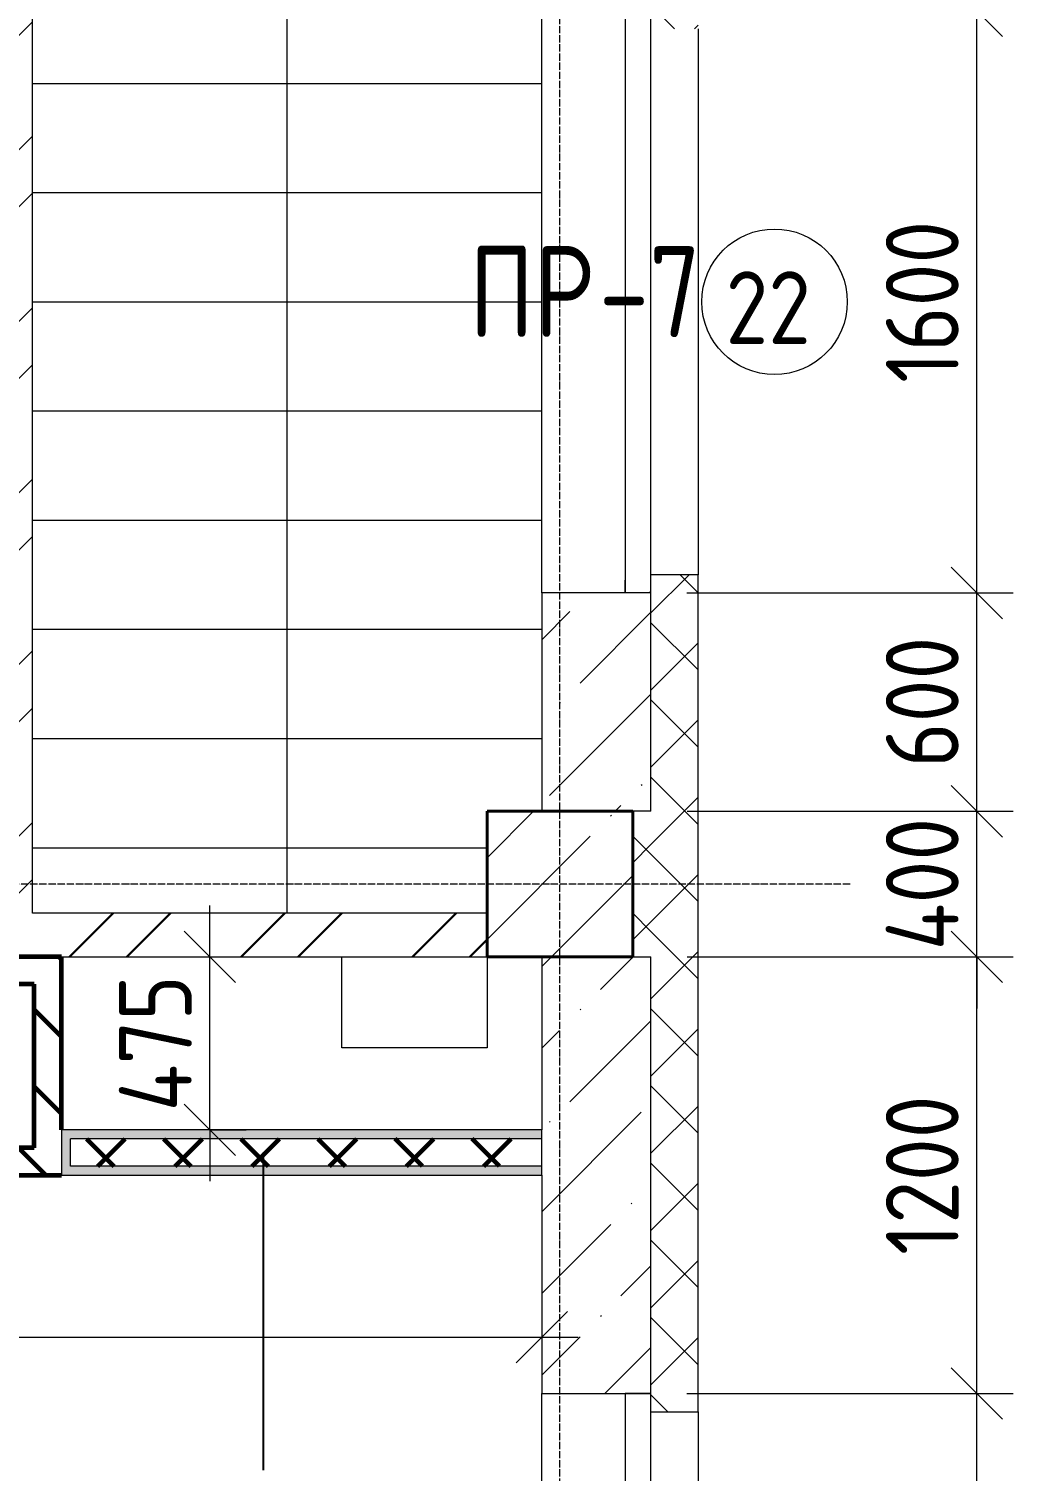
# Model space of a CAD drawing. Header units: millimetres. Extents: x -60946 to 138510, y -262288 to 24501.
# Drawn here: x 61424 to 64130, y -47073 to -43110 of the extents above; entities that cross this region are included whole.
import ezdxf

# ---------------------------------------------------------------- set-up
doc = ezdxf.new("R2010")
doc.units = ezdxf.units.MM
doc.linetypes.add('ADSK_Линия сетки', pattern=[25, 20, -2.5, 0, -2.5])
for name, color, linetype, lineweight in [('2)Тип-2', 3, 'Continuous', 60), ('2)Тип-7', 4, 'Continuous', 60), ('_ Окна', 7, 'Continuous', 18), ('Лестницы', 7, 'Continuous', 9), ('Марки', 7, 'Continuous', 20), ('Марки окон', 7, 'Continuous', 20), ('Несущие колонны', 7, 'Continuous', 18), ('Окна', 7, 'Continuous', 9), ('Оси', 7, 'Continuous', 9), ('Перекрытие', 7, 'Continuous', 18), ('Размеры', 7, 'Continuous', 9), ('Стены внутренние', 7, 'Continuous', 18), ('Стены наружные', 7, 'Continuous', 18), ('Стены несущие', 7, 'Continuous', 30), ('Стены отделка', 7, 'Continuous', 30), ('Стены штриховка', 7, 'Continuous', 9), ('Стрелки вверх', 7, 'Continuous', 18)]:
    doc.layers.add(name, color=color, linetype=linetype, lineweight=lineweight)
doc.styles.add('GOST Common_2', font='', dxfattribs={"width": 0.9, "height": 250})
doc.styles.add('GOST Common_3', font='', dxfattribs={"width": 0.9, "height": 200})
doc.styles.add('GOST Common_5', font='', dxfattribs={"width": 0.85, "height": 250})
doc.styles.get('GOST Common_2').set_extended_font_data('GOST Common')
doc.styles.get('GOST Common_3').set_extended_font_data('GOST Common')
doc.styles.get('GOST Common_5').set_extended_font_data('GOST Common')
doc.dimstyles.new('ADSK_Основной_2_0', dxfattribs={"dimscale": 304.8, "dimtxt": 201.142999, "dimasz": 0.463911, "dimexe": 0.328084, "dimexo": 0.328084, "dimgap": 0.164042, "dimtad": 1, "dimdec": 3, "dimrnd": 0.001, "dimdsep": 46, "dimtxsty": 'GOST Common_3', "dimblk1": 'OBLIQUE', "dimblk2": 'OBLIQUE', "dimsah": 1, "dimcen": 0.09, "dimdle": 0.328084, "dimazin": 2, "dimtfac": 1, "dimtdec": 4, "dimtix": 1, "dimtmove": 0, "dimatfit": 3, "dimfxl": 1, "dimtvp": 1, "dimtolj": 1, "dimtzin": 0, "dimlwd": 20, "dimlwe": 20, "dimarcsym": 2})
doc.dimstyles.new('ADSK_Основной_2_0_2', dxfattribs={"dimscale": 304.8, "dimtxt": 201.142999, "dimasz": 0.463911, "dimexe": 0.328084, "dimexo": 0.328084, "dimgap": 0.164042, "dimtad": 1, "dimdec": 3, "dimrnd": 0.001, "dimdsep": 46, "dimtxsty": 'GOST Common_3', "dimblk1": 'OBLIQUE', "dimblk2": 'OBLIQUE', "dimsah": 1, "dimcen": 0.09, "dimdle": 0.328084, "dimazin": 2, "dimtfac": 1, "dimtdec": 4, "dimtix": 1, "dimtmove": 0, "dimatfit": 3, "dimfxl": 1, "dimtvp": 1, "dimtolj": 1, "dimtzin": 0, "dimlwd": 20, "dimlwe": 20, "dimarcsym": 2})
pattern_1 = [(45, (1283.93, -48864.63), (-106.066, 106.066), []), (135, (1283.93, -48864.63), (-106.066, -106.066), [])]
pattern_2 = [(45, (1283.93, -48864.63), (-235.7317, 235.7317), []), (45, (1441.1, -48864.63), (-235.7317, 235.7317), [])]
pattern_3 = [(315, (1283.93, -48864.63), (106.066, 106.066), [])]

# ---------------------------------------------------------------- blocks, each defined once
blk = doc.blocks.new('ADSK_КолоннаЖБ_Прямоугольная - 400x400 мм-1807143-Кладочный план 1-го этажа')
at = {"layer": 'Несущие колонны', "lineweight": 40}
for p, q in [((-200, 200), (200, 200)), ((-200, -200), (-200, 200)), ((200, 200), (200, -200)), ((200, -200), (-200, -200))]:
    blk.add_line(p, q, dxfattribs=at)
blk = doc.blocks.new('ОКНО L03 _2СТ_RS - ОК-1_1600х2000h_противоударное-3556409-Кладочный план 1-го этажа')
at = {"layer": '_ Окна'}
for p, q in [((-838.1, 149), (761.9, 149)), ((-838.1, 149), (-838.1, 79)), ((-838.1, 149), (-833.1, 149)), ((761.9, 149), (756.9, 149)), ((761.9, 149), (761.9, 79)), ((-838.1, 79), (761.9, 79)), ((-838.1, 79), (-803.1, 79)), ((761.9, 79), (726.9, 79))]:
    blk.add_line(p, q, dxfattribs=at)
blk = doc.blocks.new('_Oblique')
at = {"color": 0, "linetype": 'ByBlock', "lineweight": -2}
blk.add_line((-0.5, -0.5), (0.5, 0.5), dxfattribs=at)
blk = doc.blocks.new('*D4263')
at = {"layer": 'Defpoints', "color": 0, "transparency": 16777216}
for p in [(63132.9, -46859.7), (64029.9, -46859.7), (63132.9, -48459.7)]:
    blk.add_point(p, dxfattribs=at)
at = {"layer": 'Размеры', "color": 0, "lineweight": 20, "transparency": 16777216}
for p, q in [((64029.9, -48559.7), (64029.9, -46759.7)), ((63232.9, -46859.7), (64129.9, -46859.7)), ((63232.9, -48459.7), (64129.9, -48459.7))]:
    blk.add_line(p, q, dxfattribs=at)
at = {"layer": 'Размеры', "color": 0, "lineweight": 20, "transparency": 16777216, "xscale": 141.4, "yscale": 141.4, "zscale": 141.4}
for p, rotation in [((64029.9, -46859.7), 90), ((64029.9, -48459.7), 270)]:
    blk.add_blockref('_Oblique', p, dxfattribs=dict(at, rotation=rotation))
at = {"layer": 'Размеры', "color": 0, "lineweight": 9, "transparency": 16777216, "insert": (63879.9, -47659.7), "char_height": 200, "width": 560.473, "attachment_point": 5, "rotation": 90, "style": 'GOST Common_3'}
blk.add_mtext('\\A1;1600', dxfattribs=at)
blk = doc.blocks.new('*D4264')
at = {"layer": 'Defpoints', "color": 0, "transparency": 16777216}
for p in [(63133.9, -45659.7), (64029.9, -45659.7), (63132.9, -46859.7)]:
    blk.add_point(p, dxfattribs=at)
at = {"layer": 'Размеры', "color": 0, "lineweight": 20, "transparency": 16777216}
for p, q in [((64029.9, -46959.7), (64029.9, -45559.7)), ((63233.9, -45659.7), (64129.9, -45659.7)), ((63232.9, -46859.7), (64129.9, -46859.7))]:
    blk.add_line(p, q, dxfattribs=at)
at = {"layer": 'Размеры', "color": 0, "lineweight": 20, "transparency": 16777216, "xscale": 141.4, "yscale": 141.4, "zscale": 141.4}
for p, rotation in [((64029.9, -45659.7), 90), ((64029.9, -46859.7), 270)]:
    blk.add_blockref('_Oblique', p, dxfattribs=dict(at, rotation=rotation))
at = {"layer": 'Размеры', "color": 0, "lineweight": 9, "transparency": 16777216, "insert": (63879.9, -46259.7), "char_height": 200, "width": 560.473, "attachment_point": 5, "rotation": 90, "style": 'GOST Common_3'}
blk.add_mtext('\\A1;1200', dxfattribs=at)
blk = doc.blocks.new('*D4265')
at = {"layer": 'Defpoints', "color": 0, "transparency": 16777216}
for p in [(63133.9, -45259.7), (64029.9, -45259.7), (63133.9, -45659.7)]:
    blk.add_point(p, dxfattribs=at)
at = {"layer": 'Размеры', "color": 0, "lineweight": 20, "transparency": 16777216}
for p, q in [((64029.9, -45259.7), (64029.9, -45118.3)), ((63233.9, -45259.7), (64129.9, -45259.7)), ((64029.9, -45659.7), (64029.9, -45259.7)), ((63233.9, -45659.7), (64129.9, -45659.7)), ((64029.9, -45659.7), (64029.9, -45801.1))]:
    blk.add_line(p, q, dxfattribs=at)
at = {"layer": 'Размеры', "color": 0, "lineweight": 20, "transparency": 16777216, "xscale": 141.4, "yscale": 141.4, "zscale": 141.4}
for p, rotation in [((64029.9, -45259.7), 270), ((64029.9, -45659.7), 90)]:
    blk.add_blockref('_Oblique', p, dxfattribs=dict(at, rotation=rotation))
at = {"layer": 'Размеры', "color": 0, "lineweight": 9, "transparency": 16777216, "insert": (63879.9, -45459.7), "char_height": 200, "width": 474.561, "attachment_point": 5, "rotation": 90, "style": 'GOST Common_3'}
blk.add_mtext('\\A1;400', dxfattribs=at)
blk = doc.blocks.new('*D4266')
at = {"layer": 'Defpoints', "color": 0, "transparency": 16777216}
for p in [(63132.9, -44659.7), (64029.9, -44659.7), (63133.9, -45259.7)]:
    blk.add_point(p, dxfattribs=at)
at = {"layer": 'Размеры', "color": 0, "lineweight": 20, "transparency": 16777216}
for p, q in [((64029.9, -45359.7), (64029.9, -44559.7)), ((63232.9, -44659.7), (64129.9, -44659.7)), ((63233.9, -45259.7), (64129.9, -45259.7))]:
    blk.add_line(p, q, dxfattribs=at)
at = {"layer": 'Размеры', "color": 0, "lineweight": 20, "transparency": 16777216, "xscale": 141.4, "yscale": 141.4, "zscale": 141.4}
for p, rotation in [((64029.9, -44659.7), 90), ((64029.9, -45259.7), 270)]:
    blk.add_blockref('_Oblique', p, dxfattribs=dict(at, rotation=rotation))
at = {"layer": 'Размеры', "color": 0, "lineweight": 9, "transparency": 16777216, "insert": (63879.9, -44959.7), "char_height": 200, "width": 454.106, "attachment_point": 5, "rotation": 90, "style": 'GOST Common_3'}
blk.add_mtext('\\A1;600', dxfattribs=at)
blk = doc.blocks.new('*D4267')
at = {"layer": 'Defpoints', "color": 0, "transparency": 16777216}
for p in [(63132.9, -43059.7), (64029.9, -43059.7), (63132.9, -44659.7)]:
    blk.add_point(p, dxfattribs=at)
at = {"layer": 'Размеры', "color": 0, "lineweight": 20, "transparency": 16777216}
for p, q in [((64029.9, -44759.7), (64029.9, -42959.7)), ((63232.9, -43059.7), (64129.9, -43059.7)), ((63232.9, -44659.7), (64129.9, -44659.7))]:
    blk.add_line(p, q, dxfattribs=at)
at = {"layer": 'Размеры', "color": 0, "lineweight": 20, "transparency": 16777216, "xscale": 141.4, "yscale": 141.4, "zscale": 141.4}
for p, rotation in [((64029.9, -43059.7), 90), ((64029.9, -44659.7), 270)]:
    blk.add_blockref('_Oblique', p, dxfattribs=dict(at, rotation=rotation))
at = {"layer": 'Размеры', "color": 0, "lineweight": 9, "transparency": 16777216, "insert": (63879.9, -43859.7), "char_height": 200, "width": 560.473, "attachment_point": 5, "rotation": 90, "style": 'GOST Common_3'}
blk.add_mtext('\\A1;1600', dxfattribs=at)
blk = doc.blocks.new('*D4268')
at = {"layer": 'Defpoints', "color": 0, "transparency": 16777216}
for p in [(63263.9, -41284.7), (64029.9, -41284.7), (63132.9, -43059.7)]:
    blk.add_point(p, dxfattribs=at)
at = {"layer": 'Размеры', "color": 0, "lineweight": 20, "transparency": 16777216}
for p, q in [((64029.9, -43159.7), (64029.9, -41184.7)), ((63363.9, -41284.7), (64129.9, -41284.7)), ((63232.9, -43059.7), (64129.9, -43059.7))]:
    blk.add_line(p, q, dxfattribs=at)
at = {"layer": 'Размеры', "color": 0, "lineweight": 20, "transparency": 16777216, "xscale": 141.4, "yscale": 141.4, "zscale": 141.4}
for p, rotation in [((64029.9, -41284.7), 90), ((64029.9, -43059.7), 270)]:
    blk.add_blockref('_Oblique', p, dxfattribs=dict(at, rotation=rotation))
at = {"layer": 'Размеры', "color": 0, "lineweight": 9, "transparency": 16777216, "insert": (63879.9, -42172.2), "char_height": 200, "width": 560.473, "attachment_point": 5, "rotation": 90, "style": 'GOST Common_3'}
blk.add_mtext('\\A1;1775', dxfattribs=at)
blk = doc.blocks.new('*D3854')
at = {"layer": 'Defpoints', "color": 0, "transparency": 16777216}
for p in [(61821.8, -45659.7), (61921.8, -45659.7), (61821.8, -46134.7)]:
    blk.add_point(p, dxfattribs=at)
at = {"layer": 'Размеры', "color": 0, "lineweight": 20, "transparency": 16777216}
for p, q in [((61921.8, -45659.7), (61921.8, -45518.3)), ((61921.8, -45659.7), (62021.8, -45659.7)), ((61921.8, -46134.7), (61921.8, -45659.7)), ((61921.8, -46134.7), (62021.8, -46134.7)), ((61921.8, -46134.7), (61921.8, -46276.1))]:
    blk.add_line(p, q, dxfattribs=at)
at = {"layer": 'Размеры', "color": 0, "lineweight": 20, "transparency": 16777216, "xscale": 141.4, "yscale": 141.4, "zscale": 141.4}
for p, rotation in [((61921.8, -45659.7), 270), ((61921.8, -46134.7), 90)]:
    blk.add_blockref('_Oblique', p, dxfattribs=dict(at, rotation=rotation))
at = {"layer": 'Размеры', "color": 0, "lineweight": 9, "transparency": 16777216, "insert": (61771.8, -45897.2), "char_height": 200, "width": 474.561, "attachment_point": 5, "rotation": 90, "style": 'GOST Common_3'}
blk.add_mtext('\\A1;475', dxfattribs=at)
blk = doc.blocks.new('*D3863')
at = {"layer": 'Defpoints', "color": 0, "transparency": 16777216}
for p in [(59313.9, -46604.9), (62833.9, -46604.9), (62833.9, -46704.9)]:
    blk.add_point(p, dxfattribs=at)
at = {"layer": 'Размеры', "color": 0, "lineweight": 20, "transparency": 16777216}
for p, q in [((59213.9, -46704.9), (62933.9, -46704.9)), ((59313.9, -46704.9), (59313.9, -46804.9)), ((62833.9, -46704.9), (62833.9, -46804.9))]:
    blk.add_line(p, q, dxfattribs=at)
at = {"layer": 'Размеры', "color": 0, "lineweight": 20, "transparency": 16777216, "xscale": 141.4, "yscale": 141.4, "zscale": 141.4, "rotation": 180}
blk.add_blockref('_Oblique', (59313.9, -46704.9), dxfattribs=at)
at = {"layer": 'Размеры', "color": 0, "lineweight": 20, "transparency": 16777216, "xscale": 141.4, "yscale": 141.4, "zscale": 141.4}
blk.add_blockref('_Oblique', (62833.9, -46704.9), dxfattribs=at)
at = {"layer": 'Размеры', "color": 0, "lineweight": 9, "transparency": 16777216, "insert": (61073.9, -46554.9), "char_height": 200, "width": 605.475, "attachment_point": 5, "style": 'GOST Common_3'}
blk.add_mtext('\\A1;3520', dxfattribs=at)
blk = doc.blocks.new('М_окна1 - Маркировка типоразмера-1510237-Кладочный план 1-го этажа')
at = {"layer": 'Марки окон'}
blk.add_circle((0, 0), 2, dxfattribs=at)

msp = doc.modelspace()

# ---------------------------------------------------------------- hatches: boundary and pattern name
at = {"layer": '2)Тип-2'}
for points in [[(61513.9343, -46159.6624), (62833.9343, -46159.6624), (62833.9343, -46134.6624), (61513.9343, -46134.6624)], [(62802.1316, -46259.6624), (62833.9343, -46259.6624), (62833.9343, -46234.6624), (61538.9343, -46234.6624), (61538.9343, -46159.6624), (61513.9343, -46159.6624), (61513.9343, -46259.6624)]]:
    msp.add_hatch(color=256, dxfattribs=at).paths.add_polyline_path(points)
h = msp.add_hatch(dxfattribs=at)
h.set_pattern_fill('FP_4', color=256, style=0, pattern_type=2)
h.set_pattern_definition(pattern_1)
h.paths.add_polyline_path([(61538.9343, -46234.6624), (62833.9343, -46234.6624), (62833.9343, -46159.6624), (61538.9343, -46159.6624)])
at = {"layer": '2)Тип-7'}
h = msp.add_hatch(dxfattribs=at)
h.set_pattern_fill('FP_10', color=256, style=0, pattern_type=2)
h.set_pattern_definition(pattern_3)
h.paths.add_polyline_path([(61438.9343, -46184.6624), (61513.9343, -46184.6624), (61513.9343, -45659.6624), (61388.9343, -45659.6624), (61388.9343, -45734.6624), (61438.9343, -45734.6624), (61438.9343, -46134.6624)])
h = msp.add_hatch(dxfattribs=at)
h.set_pattern_fill('FP_10', color=256, style=0, pattern_type=2)
h.set_pattern_definition(pattern_3)
h.paths.add_polyline_path([(59588.9343, -46259.6624), (61513.9343, -46259.6624), (61513.9343, -46184.6624), (59513.9343, -46184.6624), (59513.9343, -46259.6624)])
at = {"layer": 'Несущие колонны', "lineweight": 9}
h = msp.add_hatch(dxfattribs=at)
h.set_pattern_fill('FP_3', color=256, style=0, pattern_type=2)
h.set_pattern_definition([(45, (1283.93, -48864.63), (-224.5064, 224.5064), []), (45, (1508.44, -48864.63), (-224.5064, 224.5064), [396.875, -79.375, 3.353, -76.022])])
h.paths.add_polyline_path([(63083.9343, -45659.6624), (63083.9343, -45259.6624), (62683.9343, -45259.6624), (62683.9343, -45659.6624), (62802.1316, -45659.6624)])
at = {"layer": 'Стены внутренние', "lineweight": 9}
h = msp.add_hatch(dxfattribs=at)
h.set_pattern_fill('FP_5', color=256, style=0, pattern_type=2)
h.set_pattern_definition(pattern_2)
h.paths.add_polyline_path([(61313.9343, -45659.6624), (61433.9343, -45659.6624), (61433.9343, -39509.6624), (61313.9343, -39509.6624), (61313.9343, -44259.6624)])
h = msp.add_hatch(dxfattribs=at)
h.set_pattern_fill('FP_1', color=256, style=0, pattern_type=2)
h.set_pattern_definition([(45, (1283.93, -48864.63), (84.18955, 308.69595), [396.875, -79.375, 3.353, -76.022])])
h.paths.add_polyline_path([(63133.9343, -50609.6624), (63133.9343, -50059.6624), (62833.9343, -50059.6624), (62833.9343, -50609.6624)])
h.paths.add_polyline_path([(63133.9343, -49659.6624), (63132.9343, -48459.6624), (62833.9343, -48459.6624), (62833.9343, -49659.6624)])
h.paths.add_polyline_path([(63132.9343, -46909.6624), (63133.9343, -46909.6624), (63133.9343, -45659.6624), (62833.9343, -45659.6624), (62833.9343, -46859.6624), (63132.9343, -46859.6624)])
h.paths.add_polyline_path([(62833.9343, -45259.6624), (63133.9343, -45259.6624), (63132.9343, -44659.6624), (62833.9343, -44659.6624)])
h.paths.add_polyline_path([(63133.9343, -43109.6624), (63133.9343, -41284.6624), (62833.9343, -41284.6624), (62833.9343, -43059.6624), (63132.9343, -43059.6624), (63132.9343, -43109.6624)])
h.paths.add_polyline_path([(63133.9343, -39834.6624), (63133.9343, -39659.6624), (62833.9343, -39659.6624), (62833.9343, -39834.6624)])
at = {"layer": 'Стены наружные', "lineweight": 9}
h = msp.add_hatch(dxfattribs=at)
h.set_pattern_fill('FP_4', color=256, style=0, pattern_type=2)
h.set_pattern_definition(pattern_1)
h.paths.add_polyline_path([(63263.9343, -50609.6624), (63263.9343, -48409.6624), (63133.9343, -48409.6624), (63133.9343, -50609.6624)])
h.paths.add_polyline_path([(63133.9343, -46909.6624), (63263.9343, -46909.6624), (63263.9343, -44609.6624), (63133.9343, -44609.6624), (63133.9343, -46126.1139)])
h.paths.add_polyline_path([(63263.9343, -43109.6624), (63263.9343, -41284.6624), (63133.9343, -41284.6624), (63133.9343, -43109.6624)])
h.paths.add_polyline_path([(63133.9343, -39834.6624), (63263.9343, -39834.6624), (63263.9343, -39659.6624), (63133.9343, -39659.6624)])
h = msp.add_hatch(dxfattribs=at)
h.set_pattern_fill('FP_4', color=256, style=0, pattern_type=2)
h.set_pattern_definition(pattern_1)
h.paths.add_polyline_path([(63083.9343, -45659.6624), (63133.9343, -45659.6624), (63133.9343, -45259.6624), (63083.9343, -45259.6624)])
at = {"layer": 'Стены несущие'}
h = msp.add_hatch(dxfattribs=at)
h.set_pattern_fill('FP_5', color=256, style=0, pattern_type=2)
h.set_pattern_definition(pattern_2)
h.paths.add_polyline_path([(61433.9343, -45659.6624), (62683.9343, -45659.6624), (62683.9343, -45539.6624), (61433.9343, -45539.6624)])

# ---------------------------------------------------------------- linework, layer by layer
at = {"layer": '2)Тип-2', "lineweight": 25}
msp.add_line((62068.2291, -46197.1624), (62068.2291, -47069.9148), dxfattribs=at)
at = {"layer": '2)Тип-7'}
for p, q in [((61513.9343, -45659.6624), (61313.9343, -45659.6624)), ((61513.9343, -46134.6624), (61513.9343, -45659.6624)), ((61438.9343, -45734.6624), (61388.9343, -45734.6624)), ((61438.9343, -46184.6624), (61438.9343, -45734.6624)), ((61438.9343, -46184.6624), (59513.9343, -46184.6624)), ((59513.9343, -46259.6624), (61513.9343, -46259.6624))]:
    msp.add_line(p, q, dxfattribs=at)
at = {"layer": 'Лестницы'}
for p, q in [((61433.9343, -43259.6624), (62833.9343, -43259.6624)), ((61433.9343, -43259.6624), (62833.9343, -43259.6624)), ((61433.9343, -43559.6624), (62833.9343, -43559.6624)), ((61433.9343, -43559.6624), (62833.9343, -43559.6624)), ((61433.9343, -43859.6624), (62833.9343, -43859.6624)), ((61433.9343, -43859.6624), (62833.9343, -43859.6624)), ((61433.9343, -44159.6624), (62833.9343, -44159.6624)), ((61433.9343, -44159.6624), (62833.9343, -44159.6624)), ((61433.9343, -44459.6624), (62833.9343, -44459.6624)), ((61433.9343, -44459.6624), (62833.9343, -44459.6624)), ((61433.9343, -44759.6624), (62833.9343, -44759.6624)), ((61433.9343, -44759.6624), (62833.9343, -44759.6624)), ((61433.9343, -45059.6624), (62833.9343, -45059.6624)), ((61433.9343, -45059.6624), (62833.9343, -45059.6624)), ((61433.9343, -45359.6624), (62683.9343, -45359.6624)), ((61433.9343, -45359.6624), (62683.9343, -45359.6624))]:
    msp.add_line(p, q, dxfattribs=at)
at = {"layer": 'Несущие колонны', "lineweight": 9}
for p, q in [((63083.9343, -45259.6624), (62683.9343, -45259.6624)), ((62683.9343, -45259.6624), (62683.9343, -45539.6624)), ((63083.9343, -45659.6624), (63083.9343, -45259.6624)), ((62683.9343, -45539.6624), (62683.9343, -45659.6624)), ((62683.9343, -45659.6624), (63083.9343, -45659.6624))]:
    msp.add_line(p, q, dxfattribs=at)
at = {"layer": 'Оси', "linetype": 'ADSK_Линия сетки', "lineweight": 5}
for p, q in [((62883.9343, -59838.5137), (62883.9343, -38837.1863)), ((63681.4538, -45459.6624), (-23956.1623, -45459.6624))]:
    msp.add_line(p, q, dxfattribs=at)
at = {"layer": 'Перекрытие'}
for p, q in [((62283.9343, -45909.6624), (62283.9343, -45659.6624)), ((62683.9343, -45659.6624), (62683.9343, -45909.6624)), ((62683.9343, -45909.6624), (62283.9343, -45909.6624))]:
    msp.add_line(p, q, dxfattribs=at)
at = {"layer": 'Стены внутренние', "lineweight": 5}
for p, q in [((62833.9343, -44659.6624), (62833.9343, -43059.6624)), ((62833.9343, -48459.6624), (62833.9343, -46859.6624))]:
    msp.add_line(p, q, dxfattribs=at)
at = {"layer": 'Стены наружные', "lineweight": 9}
for p, q in [((63263.9343, -43109.6624), (63263.9343, -44609.6624)), ((63263.9343, -46909.6624), (63263.9343, -48409.6624))]:
    msp.add_line(p, q, dxfattribs=at)
at = {"layer": 'Стены несущие', "lineweight": 9}
for p, q in [((61433.9343, -45539.6624), (61433.9343, -39509.6624)), ((63133.9343, -44609.6624), (63132.9343, -44609.6624)), ((63132.9343, -44609.6624), (63132.9343, -44659.6624)), ((62833.9343, -44659.6624), (62833.9343, -45259.6624)), ((63132.9343, -44659.6624), (62833.9343, -44659.6624)), ((62833.9343, -45259.6624), (63083.9343, -45259.6624)), ((62683.9343, -45539.6624), (61433.9343, -45539.6624)), ((61513.9343, -45659.6624), (62683.9343, -45659.6624)), ((62833.9343, -45659.6624), (62833.9343, -46134.6624)), ((63083.9343, -45659.6624), (62833.9343, -45659.6624)), ((62833.9343, -46134.6624), (61513.9343, -46134.6624)), ((61513.9343, -46259.6624), (62833.9343, -46259.6624)), ((62833.9343, -46259.6624), (62833.9343, -46859.6624)), ((62833.9343, -46859.6624), (63132.9343, -46859.6624)), ((63132.9343, -46859.6624), (63132.9343, -46909.6624)), ((63132.9343, -46909.6624), (63133.9343, -46909.6624))]:
    msp.add_line(p, q, dxfattribs=at)
at = {"layer": 'Стены отделка', "lineweight": 18}
for p, q in [((63263.9343, -44609.6624), (63133.9343, -44609.6624)), ((63263.9343, -46909.6624), (63263.9343, -44609.6624)), ((63083.9343, -45259.6624), (63083.9343, -45659.6624)), ((63133.9343, -45259.6624), (63083.9343, -45259.6624)), ((63083.9343, -45659.6624), (63133.9343, -45659.6624)), ((63133.9343, -46909.6624), (63263.9343, -46909.6624))]:
    msp.add_line(p, q, dxfattribs=at)
at = {"layer": 'Стены штриховка', "lineweight": 9}
for p, q in [((63133.9343, -45259.6624), (63133.9343, -44609.6624)), ((62683.9343, -45659.6624), (62683.9343, -45539.6624)), ((63133.9343, -46909.6624), (63133.9343, -45659.6624)), ((61513.9343, -46134.6624), (61513.9343, -46259.6624)), ((61538.9343, -46234.6624), (61538.9343, -46159.6624)), ((62833.9343, -46159.6624), (61538.9343, -46159.6624)), ((62833.9343, -46259.6624), (62833.9343, -46134.6624)), ((62833.9343, -46234.6624), (61538.9343, -46234.6624))]:
    msp.add_line(p, q, dxfattribs=at)
at = {"layer": 'Стрелки вверх'}
for p, q in [((62133.9343, -43259.6624), (62133.9343, -42959.6624)), ((62133.9343, -43559.6624), (62133.9343, -43259.6624)), ((62133.9343, -43859.6624), (62133.9343, -43559.6624)), ((62133.9343, -44159.6624), (62133.9343, -43859.6624)), ((62133.9343, -44459.6624), (62133.9343, -44159.6624)), ((62133.9343, -44759.6624), (62133.9343, -44459.6624)), ((62133.9343, -45059.6624), (62133.9343, -44759.6624)), ((62133.9343, -45359.6624), (62133.9343, -45059.6624)), ((62133.9343, -45539.6624), (62133.9343, -45359.6624))]:
    msp.add_line(p, q, dxfattribs=at)

# ---------------------------------------------------------------- block references
at = {"layer": 'Марки окон', "xscale": 99.99999999999993, "yscale": 99.99999999999993, "zscale": 99.99999999999993}
msp.add_blockref('М_окна1 - Маркировка типоразмера-1510237-Кладочный план 1-го этажа', (63473.9343, -43859.6624), dxfattribs=at)
at = {"layer": 'Несущие колонны', "lineweight": 40, "rotation": 89.9999999999999}
msp.add_blockref('ADSK_КолоннаЖБ_Прямоугольная - 400x400 мм-1807143-Кладочный план 1-го этажа', (62883.9343, -45459.6624), dxfattribs=at)
at = {"layer": 'Окна', "rotation": 269.9999999999997}
for p in [(62983.9343, -43897.7624), (62983.9343, -47697.7624)]:
    msp.add_blockref('ОКНО L03 _2СТ_RS - ОК-1_1600х2000h_противоударное-3556409-Кладочный план 1-го этажа', p, dxfattribs=at)

# ---------------------------------------------------------------- texts
at = {"layer": 'Марки', "lineweight": 9, "char_height": 250, "attachment_point": 1, "style": 'GOST Common_5'}
for s, insert, width in [('ПР', (62634.0035, -43706.6813), 432.91125), ('-7', (62991.191, -43706.6813), 389.620125)]:
    msp.add_mtext(s, dxfattribs=dict(at, insert=insert, width=width))
at = {"layer": 'Марки окон', "lineweight": 5, "insert": (63339.3769, -43775.8771), "char_height": 200, "width": 317.46825, "attachment_point": 1, "style": 'GOST Common_2'}
msp.add_mtext('22', dxfattribs=at)

# ---------------------------------------------------------------- dimensions: what is measured, and where the dimension line sits
at = {"layer": 'Размеры', "lineweight": 9}
for base, p1, p2, dimstyle, override, picture, middle in [((64029.9033, -41284.6624), (63132.9343, -43059.6624), (63263.9343, -41284.6624), 'ADSK_Основной_2_0', {"dimpost": '<>', "dimfxl": 1779.82752}, '*D4268', (63879.9033, -42172.1624)), ((64029.9033, -43059.6624), (63132.9343, -44659.6624), (63132.9343, -43059.6624), 'ADSK_Основной_2_0', {"dimpost": '<>', "dimfxl": 1600}, '*D4267', (63879.9033, -43859.6624)), ((64029.9033, -44659.6624), (63133.9343, -45259.6624), (63132.9343, -44659.6624), 'ADSK_Основной_2_0', {"dimpost": '<>', "dimfxl": 600.000833}, '*D4266', (63879.9033, -44959.6624)), ((64029.9033, -45259.6624), (63133.9343, -45659.6624), (63133.9343, -45259.6624), 'ADSK_Основной_2_0', {"dimpost": '<>', "dimfxl": 400}, '*D4265', (63879.9033, -45459.6624)), ((61921.81, -45659.6624), (61821.8251, -46134.6624), (61821.8251, -45659.6624), 'ADSK_Основной_2_0_2', {"dimpost": '<>', "dimfxl": 475}, '*D3854', (61771.81, -45897.1624)), ((64029.9033, -45659.6624), (63132.9343, -46859.6624), (63133.9343, -45659.6624), 'ADSK_Основной_2_0', {"dimpost": '<>', "dimfxl": 1200.000417}, '*D4264', (63879.9033, -46259.6624)), ((64029.9033, -46859.6624), (63132.9343, -48459.6624), (63132.9343, -46859.6624), 'ADSK_Основной_2_0', {"dimpost": '<>', "dimfxl": 1600}, '*D4263', (63879.9033, -47659.6624))]:
    dim = msp.add_linear_dim(base=base, p1=p1, p2=p2, angle=90, dimstyle=dimstyle, override=override, dxfattribs=at)
    dim.commit()
    dim.dimension.update_dxf_attribs({"geometry": picture, "text_midpoint": middle})
dim = msp.add_linear_dim(base=(62833.9343, -46704.8769), p1=(59313.9343, -46604.892), p2=(62833.9343, -46604.892), dimstyle='ADSK_Основной_2_0_2', override={"dimpost": '<>', "dimfxl": 3520}, dxfattribs=at)
dim.commit()
dim.dimension.update_dxf_attribs({"geometry": '*D3863', "text_midpoint": (61073.9343, -46554.8769)})

doc.saveas('drawing.dxf')
